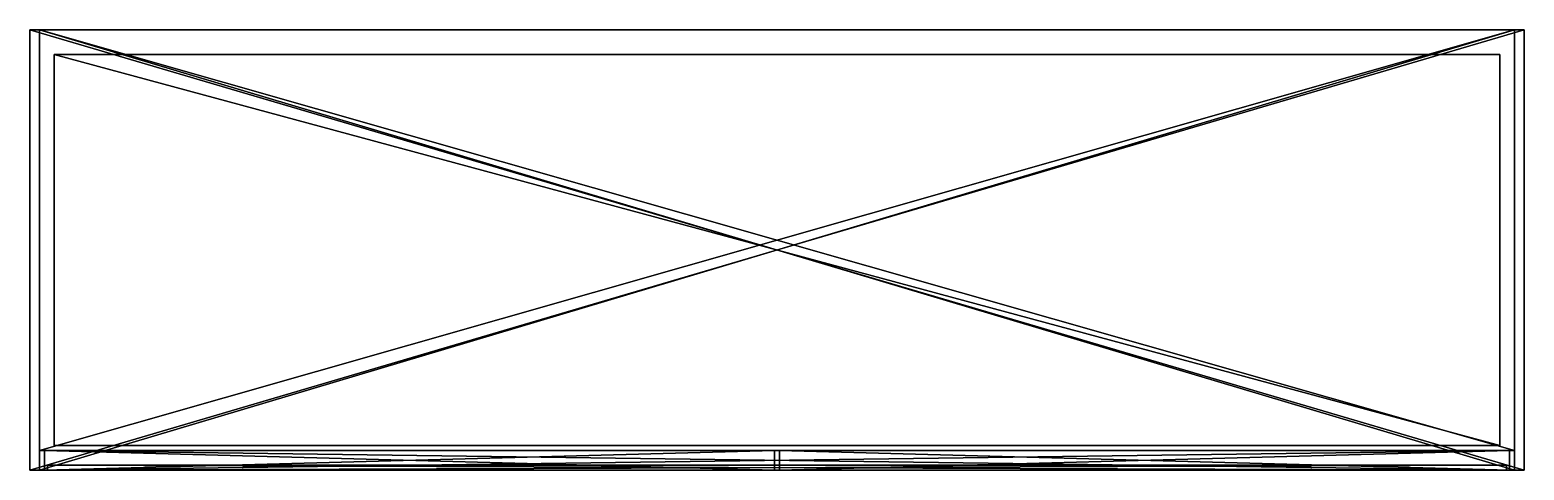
# Model space of a CAD drawing. Header units: inches. Extents: x -40.1 to 20.1, y -33.6 to -15.9.
import ezdxf

# ---------------------------------------------------------------- set-up
doc = ezdxf.new("R2010")
doc.units = ezdxf.units.IN
doc.header["$MEASUREMENT"] = 0
doc.layers.add('家具', color=7, linetype='Continuous', true_color=0xe5a6d7)

msp = doc.modelspace()

# ---------------------------------------------------------------- meshes
at = {"layer": '家具', "color": 133, "true_color": 0x58c7e1}
mesh = msp.add_polyface(dxfattribs=at)
corners = [(-40.116, -15.865, 2.362), (20.12, -15.865, 2.362), (20.12, -15.865, 16.142), (-40.116, -15.865, 16.142), (-40.116, -33.582, 2.362), (20.12, -33.582, 2.362), (20.12, -33.582, 16.142), (-40.116, -33.582, 16.142), (-39.722, -15.865, 15.748), (19.726, -15.865, 15.748), (19.726, -15.865, 2.756), (-39.722, -15.865, 2.756), (-39.722, -33.582, 15.748), (19.726, -33.582, 15.748), (19.726, -33.582, 2.756), (-39.722, -33.582, 2.756)]
mesh.append_faces([[corners[k] for k in face] for face in [(11, 0, 8, 11), (15, 5, 14, 15)]], dxfattribs={"vtx0": -1, "vtx1": -1, "vtx3": -1, "color": 133})
mesh.append_faces([[corners[k] for k in face] for face in [(11, 1, 0, 11), (2, 9, 8, 2), (13, 5, 6, 13), (12, 6, 7, 12), (12, 7, 4, 12), (15, 4, 5, 15), (5, 13, 14, 5)]], dxfattribs={"vtx0": -1, "vtx2": -1, "vtx3": -1, "color": 133})
mesh.append_faces([[corners[k] for k in face] for face in [(10, 9, 1, 10), (11, 10, 1, 11), (2, 1, 9, 2), (3, 2, 8, 3), (0, 3, 8, 0), (12, 13, 6, 12), (15, 12, 4, 15)]], dxfattribs={"vtx1": -1, "vtx2": -1, "vtx3": -1, "color": 133})
mesh.append_faces([[corners[k] for k in face] for face in [(5, 4, 0, 5), (0, 1, 5, 0), (6, 5, 1, 6), (1, 2, 6, 1), (7, 6, 2, 7), (2, 3, 7, 2), (4, 7, 3, 4), (3, 0, 4, 3), (13, 12, 8, 13), (8, 9, 13, 8), (14, 13, 9, 14), (9, 10, 14, 9), (15, 14, 10, 15), (10, 11, 15, 10), (12, 15, 11, 12), (11, 8, 12, 11)]], dxfattribs={"vtx2": -1, "vtx3": -1, "color": 133})
at = {"layer": '家具', "color": 234, "true_color": 0xb11b58}
mesh = msp.add_polyface(dxfattribs=at)
corners = [(19.726, -15.865, 15.748), (-39.722, -15.865, 15.748), (-39.722, -15.865, 2.756), (19.726, -15.865, 2.756), (19.726, -32.794, 15.748), (-39.722, -32.794, 15.748), (-39.722, -32.794, 2.756), (19.726, -32.794, 2.756)]
mesh.append_faces([[corners[k] for k in face] for face in [(5, 4, 0, 5), (0, 1, 5, 0), (6, 5, 1, 6), (1, 2, 6, 1), (7, 6, 2, 7), (2, 3, 7, 2), (4, 7, 3, 4), (3, 0, 4, 3), (2, 1, 0, 2), (0, 3, 2, 0), (4, 5, 6, 4), (6, 7, 4, 6)]], dxfattribs={"vtx2": -1, "vtx3": -1, "color": 234})
at = {"layer": '家具', "color": 111, "true_color": 0x99e4b8}
mesh = msp.add_polyface(dxfattribs=at)
corners = [(-39.132, -16.85, 0), (-39.132, -32.598, 0), (19.136, -32.598, 0), (19.136, -16.85, 0), (-39.132, -16.85, 2.362), (-39.132, -32.598, 2.362), (19.136, -32.598, 2.362), (19.136, -16.85, 2.362)]
mesh.append_faces([[corners[k] for k in face] for face in [(5, 4, 0, 5), (0, 1, 5, 0), (6, 5, 1, 6), (1, 2, 6, 1), (7, 6, 2, 7), (2, 3, 7, 2), (4, 7, 3, 4), (3, 0, 4, 3), (2, 1, 0, 2), (0, 3, 2, 0), (4, 5, 6, 4), (6, 7, 4, 6)]], dxfattribs={"vtx2": -1, "vtx3": -1, "color": 111})
at = {"layer": '家具', "color": 81, "true_color": 0x99e499}
mesh = msp.add_polyface(dxfattribs=at)
corners = [(19.53, -32.794, 15.551), (-39.526, -32.794, 15.551), (-39.526, -32.794, 9.646), (19.53, -32.794, 9.646), (19.53, -33.582, 15.551), (-39.526, -33.582, 15.551), (-39.526, -33.582, 9.646), (19.53, -33.582, 9.646), (19.411, -33.582, 15.433), (-39.407, -33.582, 15.433), (-39.407, -33.582, 9.764), (19.411, -33.582, 9.764), (19.411, -33.385, 15.433), (-39.407, -33.385, 15.433), (-39.407, -33.385, 9.764), (19.411, -33.385, 9.764)]
mesh.append_faces([[corners[k] for k in face] for face in [(5, 4, 0, 5), (0, 1, 5, 0), (6, 5, 1, 6), (1, 2, 6, 1), (7, 6, 2, 7), (2, 3, 7, 2), (4, 7, 3, 4), (3, 0, 4, 3), (2, 1, 0, 2), (0, 3, 2, 0), (12, 13, 14, 12), (14, 15, 12, 14), (4, 5, 9, 4), (9, 8, 4, 9), (5, 6, 10, 5), (10, 9, 5, 10), (6, 7, 11, 6), (11, 10, 6, 11), (7, 4, 8, 7), (8, 11, 7, 8), (8, 9, 13, 8), (13, 12, 8, 13), (9, 10, 14, 9), (14, 13, 9, 14), (10, 11, 15, 10), (15, 14, 10, 15), (11, 8, 12, 11), (12, 15, 11, 12)]], dxfattribs={"vtx2": -1, "vtx3": -1, "color": 81})
at = {"layer": '家具', "color": 113, "true_color": 0x57e18f}
mesh = msp.add_polyface(dxfattribs=at)
corners = [(-10.096, -32.794, 8.858), (-39.526, -32.794, 8.858), (-39.526, -32.794, 2.953), (-10.096, -32.794, 2.953), (-10.096, -33.582, 8.858), (-39.526, -33.582, 8.858), (-39.526, -33.582, 2.953), (-10.096, -33.582, 2.953)]
mesh.append_faces([[corners[k] for k in face] for face in [(5, 4, 0, 5), (0, 1, 5, 0), (6, 5, 1, 6), (1, 2, 6, 1), (7, 6, 2, 7), (2, 3, 7, 2), (4, 7, 3, 4), (3, 0, 4, 3), (2, 1, 0, 2), (0, 3, 2, 0), (4, 5, 6, 4), (6, 7, 4, 6)]], dxfattribs={"vtx2": -1, "vtx3": -1, "color": 113})
mesh = msp.add_polyface(dxfattribs=at)
corners = [(19.53, -32.794, 8.858), (-9.9, -32.794, 8.858), (-9.9, -32.794, 2.953), (19.53, -32.794, 2.953), (19.53, -33.582, 8.858), (-9.9, -33.582, 8.858), (-9.9, -33.582, 2.953), (19.53, -33.582, 2.953)]
mesh.append_faces([[corners[k] for k in face] for face in [(5, 4, 0, 5), (0, 1, 5, 0), (6, 5, 1, 6), (1, 2, 6, 1), (7, 6, 2, 7), (2, 3, 7, 2), (4, 7, 3, 4), (3, 0, 4, 3), (2, 1, 0, 2), (0, 3, 2, 0), (4, 5, 6, 4), (6, 7, 4, 6)]], dxfattribs={"vtx2": -1, "vtx3": -1, "color": 113})

doc.saveas('drawing.dxf')
